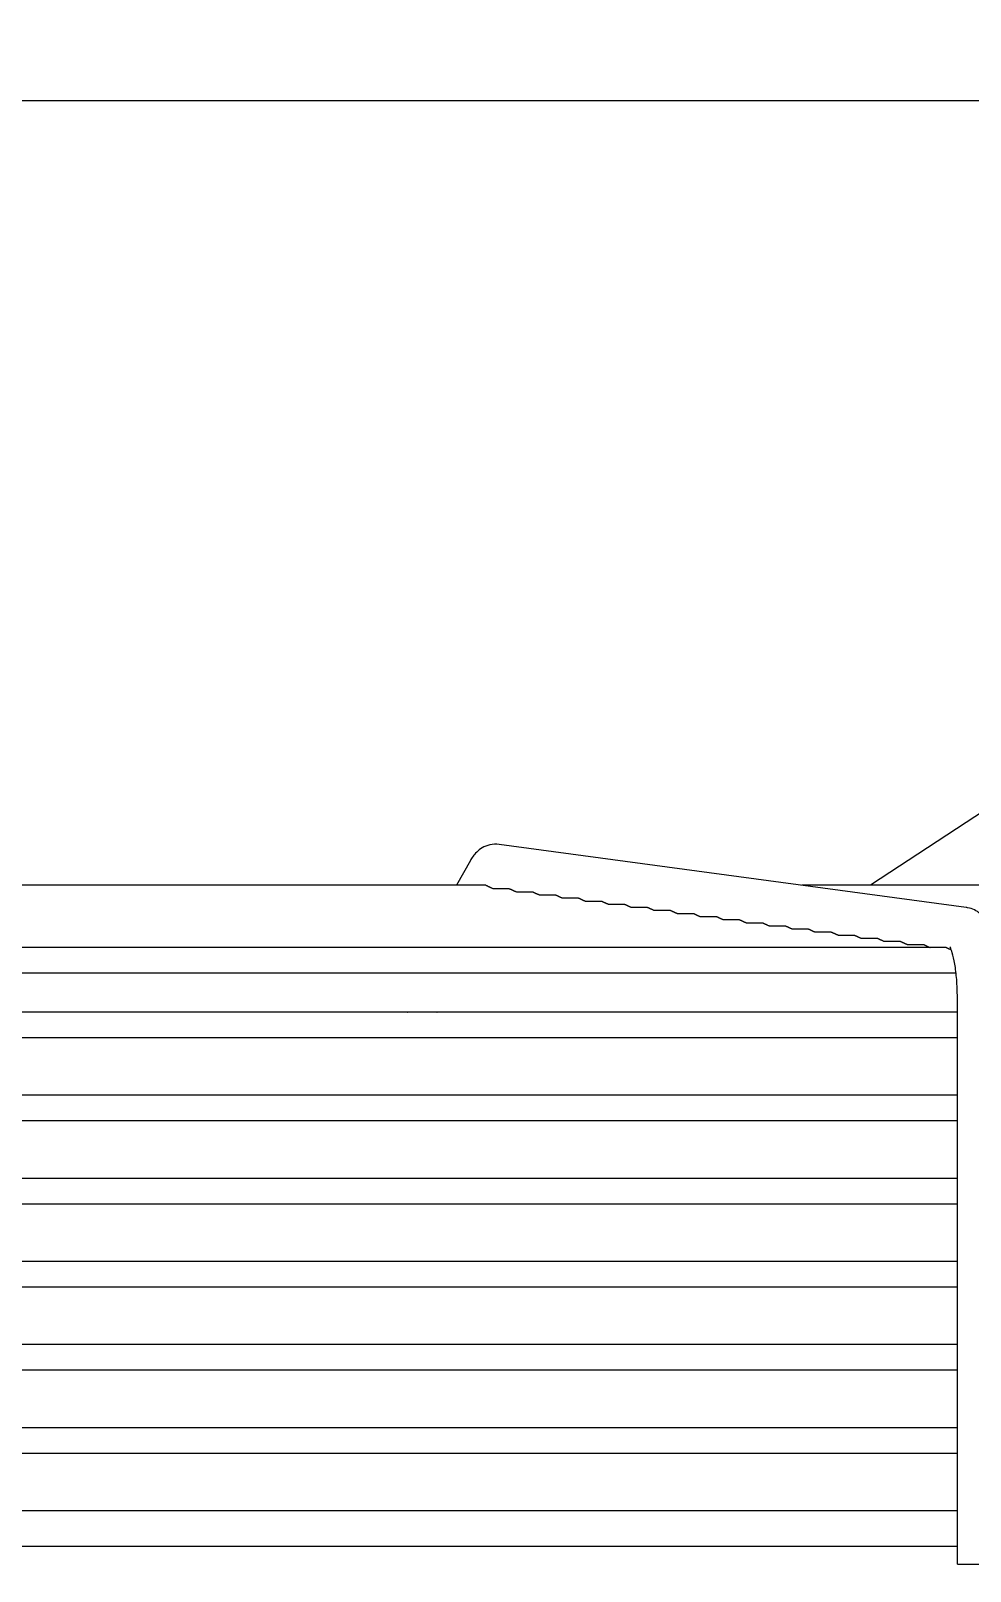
# Model space of a CAD drawing. Header units: millimetres. Extents: x 16200 to 32328, y 19251 to 29476.
# Drawn here: x 16549.08 to 16553.17, y 19604.17 to 19610.88 of the extents above; entities that cross this region are included whole.
import ezdxf

# ---------------------------------------------------------------- set-up
doc = ezdxf.new("R2010")
doc.units = ezdxf.units.MM
doc.header["$LTSCALE"] = 5
doc.layers.add('UNIT', color=6, linetype='Continuous')
doc.styles.add('SUBMITTAL', font='romans.shx', dxfattribs={"width": 0.75})
doc.dimstyles.new('SUBMITTAL', dxfattribs={"dimtxt": 0.09375, "dimasz": 0.09375, "dimexe": 0.03125, "dimexo": 0.0625, "dimgap": 0.0625, "dimtad": 0, "dimdec": 4, "dimzin": 4, "dimdsep": 46, "dimlunit": 4, "dimtxsty": 'SUBMITTAL', "dimcen": 0.09375, "dimclre": 6, "dimadec": 0, "dimazin": 0, "dimtfac": 1, "dimtdec": 0, "dimtofl": 0, "dimtmove": 0, "dimatfit": 3, "dimfxl": 0, "dimfrac": 2, "dimtolj": 1, "dimtzin": 4, "dimarcsym": 0})

msp = doc.modelspace()

# ---------------------------------------------------------------- linework, layer by layer
at = {"layer": 'UNIT'}
for p, q in [((16544.0197, 19610.5774), (16554.099, 19610.5774)), ((16553.6744, 19607.7721), (16552.7374, 19607.1581)), ((16553.1541, 19607.0615), (16551.1187, 19607.3361)), ((16550.9938, 19607.2662), (16550.9339, 19607.1581)), ((16551.0606, 19607.1581), (16547.0581, 19607.1581)), ((16551.0942, 19607.1434), (16551.1625, 19607.1434)), ((16551.1941, 19607.1299), (16551.2628, 19607.1299)), ((16553.9436, 19607.1581), (16552.438, 19607.1581)), ((16551.2943, 19607.1164), (16551.363, 19607.1164)), ((16551.3945, 19607.1029), (16551.4632, 19607.1029)), ((16551.4947, 19607.0894), (16551.5635, 19607.0894)), ((16551.5949, 19607.0759), (16551.6637, 19607.0759)), ((16551.695, 19607.0624), (16551.7639, 19607.0624)), ((16551.7952, 19607.0489), (16551.8641, 19607.0489)), ((16551.8954, 19607.0354), (16551.9643, 19607.0354)), ((16551.9956, 19607.0219), (16552.0646, 19607.0219)), ((16552.0958, 19607.0084), (16552.1648, 19607.0084)), ((16552.196, 19606.9949), (16552.265, 19606.9949)), ((16552.2961, 19606.9814), (16552.3652, 19606.9814)), ((16552.3963, 19606.9679), (16552.4655, 19606.9679)), ((16552.4965, 19606.9544), (16552.5657, 19606.9544)), ((16552.5967, 19606.9409), (16552.6659, 19606.9409)), ((16552.6969, 19606.9274), (16552.7661, 19606.9274)), ((16553.0668, 19606.8869), (16545.0519, 19606.8869)), ((16552.7971, 19606.9139), (16552.8664, 19606.9139)), ((16552.8972, 19606.9004), (16552.9666, 19606.9004)), ((16545.0083, 19606.7767), (16553.1105, 19606.7767)), ((16553.1163, 19604.1995), (16553.1163, 19606.6689)), ((16553.1163, 19606.605), (16545.0024, 19606.605)), ((16552.3377, 19606.6064), (16552.3377, 19606.605)), ((16545.0024, 19606.4948), (16553.1163, 19606.4948)), ((16553.1163, 19606.2428), (16545.0024, 19606.2428)), ((16545.0024, 19606.1326), (16553.1163, 19606.1326)), ((16553.1163, 19605.8806), (16545.0024, 19605.8806)), ((16545.0024, 19605.7704), (16553.1163, 19605.7704)), ((16553.1163, 19605.5184), (16545.0024, 19605.5184)), ((16545.0024, 19605.4081), (16553.1163, 19605.4081)), ((16553.1163, 19605.1562), (16545.0024, 19605.1562)), ((16545.0024, 19605.0459), (16553.1163, 19605.0459)), ((16553.1163, 19604.794), (16545.0024, 19604.794)), ((16545.0024, 19604.6837), (16553.1163, 19604.6837)), ((16553.1163, 19604.4318), (16545.0024, 19604.4318)), ((16545.0024, 19604.2782), (16553.1163, 19604.2782)), ((16553.1163, 19604.1995), (16553.3132, 19604.1995))]:
    msp.add_line(p, q, dxfattribs=at)
for centre, start, end in [((16550.2145, 19606.6132), 353.99009, 355.0051), ((16551.0019, 19606.6132), 184.9949, 186.00991)]:
    msp.add_arc(centre, 0.0787, start, end, dxfattribs=at)
for major_axis, start_param, end_param in [((-0.0861, 0.0478), 1.366612, 1.389255), ((0.0861, -0.0478), 6.024051, 6.046695)]:
    msp.add_ellipse((16550.7758, 19606.6705), major_axis=major_axis, ratio=0.875426, start_param=start_param, end_param=end_param, dxfattribs=at)
for points, knots in [([(16551.1187, 19607.3361), (16551.1054, 19607.3379), (16551.0914, 19607.3372), (16551.0657, 19607.3314), (16551.0543, 19607.3265), (16551.0353, 19607.3152), (16551.0276, 19607.3089), (16551.0148, 19607.2964), (16551.0097, 19607.2903), (16551.0009, 19607.2782), (16550.9972, 19607.2722), (16550.9939, 19607.2663), (16550.9939, 19607.2662), (16550.9938, 19607.2662)], [3.1066861, 3.1066861, 3.1066861, 3.1066861, 3.1999885, 3.1999885, 3.2942363, 3.2942363, 3.388484, 3.388484, 3.4827318, 3.4827318, 3.5769796, 3.5769796, 3.577925, 3.577925, 3.577925, 3.577925]), ([(16551.0606, 19607.1581), (16551.0607, 19607.1581), (16551.0607, 19607.1581), (16551.0607, 19607.1581), (16551.061, 19607.1581), (16551.0612, 19607.1581), (16551.0615, 19607.158), (16551.0618, 19607.1579), (16551.0622, 19607.1579), (16551.0625, 19607.1577), (16551.0629, 19607.1576), (16551.0633, 19607.1575), (16551.0638, 19607.1573), (16551.0642, 19607.1571), (16551.0647, 19607.1569), (16551.0652, 19607.1567), (16551.0657, 19607.1564), (16551.0663, 19607.1562), (16551.0669, 19607.1559), (16551.0675, 19607.1556), (16551.0681, 19607.1553), (16551.0688, 19607.155), (16551.0694, 19607.1546), (16551.0702, 19607.1543), (16551.0709, 19607.1539), (16551.0716, 19607.1535), (16551.0724, 19607.1531), (16551.0733, 19607.1527), (16551.0741, 19607.1523), (16551.075, 19607.1518), (16551.0759, 19607.1514), (16551.0768, 19607.1509), (16551.0778, 19607.1504), (16551.0788, 19607.15), (16551.0798, 19607.1495), (16551.0808, 19607.149), (16551.0819, 19607.1484), (16551.083, 19607.1479), (16551.0842, 19607.1474), (16551.0854, 19607.1469), (16551.0866, 19607.1463), (16551.0879, 19607.1458), (16551.0892, 19607.1453), (16551.0905, 19607.1447), (16551.0919, 19607.1442), (16551.0933, 19607.1437), (16551.0936, 19607.1436), (16551.0939, 19607.1435), (16551.0942, 19607.1434)], [0.4847824, 0.4847824, 0.4847824, 0.4847824, 0.4878049, 0.4878049, 0.4878049, 0.5121951, 0.5121951, 0.5121951, 0.5365854, 0.5365854, 0.5365854, 0.5609756, 0.5609756, 0.5609756, 0.5853659, 0.5853659, 0.5853659, 0.6097561, 0.6097561, 0.6097561, 0.6341463, 0.6341463, 0.6341463, 0.6585366, 0.6585366, 0.6585366, 0.6829268, 0.6829268, 0.6829268, 0.7073171, 0.7073171, 0.7073171, 0.7317073, 0.7317073, 0.7317073, 0.7560976, 0.7560976, 0.7560976, 0.7804878, 0.7804878, 0.7804878, 0.804878, 0.804878, 0.804878, 0.8292683, 0.8292683, 0.8292683, 0.834397, 0.834397, 0.834397, 0.834397]), ([(16551.1625, 19607.1434), (16551.1626, 19607.1434), (16551.1626, 19607.1434), (16551.1626, 19607.1434), (16551.1629, 19607.1433), (16551.1631, 19607.1433), (16551.1634, 19607.1432), (16551.1637, 19607.1432), (16551.164, 19607.1431), (16551.1644, 19607.143), (16551.1648, 19607.1429), (16551.1652, 19607.1427), (16551.1656, 19607.1426), (16551.166, 19607.1424), (16551.1665, 19607.1422), (16551.167, 19607.142), (16551.1675, 19607.1418), (16551.168, 19607.1415), (16551.1686, 19607.1413), (16551.1692, 19607.141), (16551.1698, 19607.1407), (16551.1705, 19607.1404), (16551.1711, 19607.1401), (16551.1718, 19607.1397), (16551.1725, 19607.1394), (16551.1733, 19607.139), (16551.174, 19607.1387), (16551.1748, 19607.1383), (16551.1756, 19607.1379), (16551.1765, 19607.1374), (16551.1774, 19607.137), (16551.1783, 19607.1366), (16551.1792, 19607.1361), (16551.1802, 19607.1357), (16551.1812, 19607.1352), (16551.1822, 19607.1347), (16551.1833, 19607.1343), (16551.1844, 19607.1338), (16551.1855, 19607.1333), (16551.1867, 19607.1328), (16551.1878, 19607.1323), (16551.1891, 19607.1318), (16551.1904, 19607.1313), (16551.1916, 19607.1308), (16551.1928, 19607.1303), (16551.1941, 19607.1299)], [0.4842301, 0.4842301, 0.4842301, 0.4842301, 0.4878049, 0.4878049, 0.4878049, 0.5121951, 0.5121951, 0.5121951, 0.5365854, 0.5365854, 0.5365854, 0.5609756, 0.5609756, 0.5609756, 0.5853659, 0.5853659, 0.5853659, 0.6097561, 0.6097561, 0.6097561, 0.6341463, 0.6341463, 0.6341463, 0.6585366, 0.6585366, 0.6585366, 0.6829268, 0.6829268, 0.6829268, 0.7073171, 0.7073171, 0.7073171, 0.7317073, 0.7317073, 0.7317073, 0.7560976, 0.7560976, 0.7560976, 0.7804878, 0.7804878, 0.7804878, 0.804878, 0.804878, 0.804878, 0.8279727, 0.8279727, 0.8279727, 0.8279727]), ([(16551.2628, 19607.1299), (16551.2628, 19607.1299), (16551.2628, 19607.1299), (16551.2629, 19607.1299), (16551.2631, 19607.1298), (16551.2633, 19607.1298), (16551.2636, 19607.1298), (16551.2639, 19607.1297), (16551.2643, 19607.1296), (16551.2646, 19607.1295), (16551.265, 19607.1294), (16551.2654, 19607.1292), (16551.2658, 19607.1291), (16551.2662, 19607.1289), (16551.2667, 19607.1287), (16551.2672, 19607.1285), (16551.2677, 19607.1283), (16551.2683, 19607.128), (16551.2688, 19607.1278), (16551.2694, 19607.1275), (16551.27, 19607.1272), (16551.2707, 19607.1269), (16551.2713, 19607.1266), (16551.272, 19607.1262), (16551.2728, 19607.1259), (16551.2735, 19607.1255), (16551.2743, 19607.1252), (16551.2751, 19607.1248), (16551.2759, 19607.1244), (16551.2767, 19607.1239), (16551.2776, 19607.1235), (16551.2785, 19607.1231), (16551.2795, 19607.1226), (16551.2804, 19607.1222), (16551.2814, 19607.1217), (16551.2824, 19607.1212), (16551.2835, 19607.1207), (16551.2846, 19607.1203), (16551.2857, 19607.1198), (16551.2869, 19607.1193), (16551.2881, 19607.1188), (16551.2893, 19607.1183), (16551.2906, 19607.1178), (16551.2918, 19607.1173), (16551.293, 19607.1168), (16551.2943, 19607.1164)], [0.4842433, 0.4842433, 0.4842433, 0.4842433, 0.4878049, 0.4878049, 0.4878049, 0.5121951, 0.5121951, 0.5121951, 0.5365854, 0.5365854, 0.5365854, 0.5609756, 0.5609756, 0.5609756, 0.5853659, 0.5853659, 0.5853659, 0.6097561, 0.6097561, 0.6097561, 0.6341463, 0.6341463, 0.6341463, 0.6585366, 0.6585366, 0.6585366, 0.6829268, 0.6829268, 0.6829268, 0.7073171, 0.7073171, 0.7073171, 0.7317073, 0.7317073, 0.7317073, 0.7560976, 0.7560976, 0.7560976, 0.7804878, 0.7804878, 0.7804878, 0.804878, 0.804878, 0.804878, 0.8276206, 0.8276206, 0.8276206, 0.8276206]), ([(16551.363, 19607.1164), (16551.363, 19607.1164), (16551.3631, 19607.1164), (16551.3631, 19607.1164), (16551.3633, 19607.1164), (16551.3636, 19607.1163), (16551.3639, 19607.1163), (16551.3642, 19607.1162), (16551.3645, 19607.1161), (16551.3648, 19607.116), (16551.3652, 19607.1159), (16551.3656, 19607.1157), (16551.366, 19607.1156), (16551.3665, 19607.1154), (16551.3669, 19607.1152), (16551.3674, 19607.115), (16551.368, 19607.1148), (16551.3685, 19607.1145), (16551.3691, 19607.1143), (16551.3697, 19607.114), (16551.3703, 19607.1137), (16551.3709, 19607.1134), (16551.3716, 19607.1131), (16551.3723, 19607.1127), (16551.373, 19607.1124), (16551.3737, 19607.112), (16551.3745, 19607.1116), (16551.3753, 19607.1113), (16551.3761, 19607.1109), (16551.377, 19607.1104), (16551.3779, 19607.11), (16551.3787, 19607.1096), (16551.3797, 19607.1091), (16551.3807, 19607.1087), (16551.3817, 19607.1082), (16551.3827, 19607.1077), (16551.3838, 19607.1072), (16551.3848, 19607.1067), (16551.386, 19607.1063), (16551.3871, 19607.1058), (16551.3883, 19607.1053), (16551.3895, 19607.1047), (16551.3908, 19607.1042), (16551.392, 19607.1038), (16551.3932, 19607.1033), (16551.3945, 19607.1029)], [0.4842566, 0.4842566, 0.4842566, 0.4842566, 0.4878049, 0.4878049, 0.4878049, 0.5121951, 0.5121951, 0.5121951, 0.5365854, 0.5365854, 0.5365854, 0.5609756, 0.5609756, 0.5609756, 0.5853659, 0.5853659, 0.5853659, 0.6097561, 0.6097561, 0.6097561, 0.6341463, 0.6341463, 0.6341463, 0.6585366, 0.6585366, 0.6585366, 0.6829268, 0.6829268, 0.6829268, 0.7073171, 0.7073171, 0.7073171, 0.7317073, 0.7317073, 0.7317073, 0.7560976, 0.7560976, 0.7560976, 0.7804878, 0.7804878, 0.7804878, 0.804878, 0.804878, 0.804878, 0.827268, 0.827268, 0.827268, 0.827268]), ([(16551.4632, 19607.1029), (16551.4633, 19607.1029), (16551.4633, 19607.1029), (16551.4633, 19607.1029), (16551.4635, 19607.1029), (16551.4638, 19607.1028), (16551.4641, 19607.1028), (16551.4644, 19607.1027), (16551.4647, 19607.1026), (16551.4651, 19607.1025), (16551.4654, 19607.1024), (16551.4658, 19607.1022), (16551.4663, 19607.1021), (16551.4667, 19607.1019), (16551.4672, 19607.1017), (16551.4677, 19607.1015), (16551.4682, 19607.1013), (16551.4687, 19607.101), (16551.4693, 19607.1008), (16551.4699, 19607.1005), (16551.4705, 19607.1002), (16551.4711, 19607.0999), (16551.4718, 19607.0996), (16551.4725, 19607.0992), (16551.4732, 19607.0989), (16551.4739, 19607.0985), (16551.4747, 19607.0981), (16551.4755, 19607.0977), (16551.4763, 19607.0973), (16551.4772, 19607.0969), (16551.4781, 19607.0965), (16551.479, 19607.0961), (16551.4799, 19607.0956), (16551.4809, 19607.0952), (16551.4819, 19607.0947), (16551.4829, 19607.0942), (16551.484, 19607.0937), (16551.4851, 19607.0932), (16551.4862, 19607.0927), (16551.4874, 19607.0922), (16551.4886, 19607.0917), (16551.4898, 19607.0912), (16551.4911, 19607.0907), (16551.4922, 19607.0903), (16551.4934, 19607.0898), (16551.4947, 19607.0894)], [0.48427, 0.48427, 0.48427, 0.48427, 0.4878049, 0.4878049, 0.4878049, 0.5121951, 0.5121951, 0.5121951, 0.5365854, 0.5365854, 0.5365854, 0.5609756, 0.5609756, 0.5609756, 0.5853659, 0.5853659, 0.5853659, 0.6097561, 0.6097561, 0.6097561, 0.6341463, 0.6341463, 0.6341463, 0.6585366, 0.6585366, 0.6585366, 0.6829268, 0.6829268, 0.6829268, 0.7073171, 0.7073171, 0.7073171, 0.7317073, 0.7317073, 0.7317073, 0.7560976, 0.7560976, 0.7560976, 0.7804878, 0.7804878, 0.7804878, 0.804878, 0.804878, 0.804878, 0.8269153, 0.8269153, 0.8269153, 0.8269153]), ([(16551.5634, 19607.0894), (16551.5635, 19607.0894), (16551.5635, 19607.0894), (16551.5635, 19607.0894), (16551.5638, 19607.0894), (16551.564, 19607.0893), (16551.5643, 19607.0893), (16551.5646, 19607.0892), (16551.5649, 19607.0891), (16551.5653, 19607.089), (16551.5657, 19607.0889), (16551.5661, 19607.0887), (16551.5665, 19607.0886), (16551.5669, 19607.0884), (16551.5674, 19607.0882), (16551.5679, 19607.088), (16551.5684, 19607.0878), (16551.569, 19607.0875), (16551.5695, 19607.0873), (16551.5701, 19607.087), (16551.5707, 19607.0867), (16551.5714, 19607.0864), (16551.572, 19607.0861), (16551.5727, 19607.0857), (16551.5735, 19607.0854), (16551.5742, 19607.085), (16551.575, 19607.0846), (16551.5758, 19607.0842), (16551.5766, 19607.0838), (16551.5774, 19607.0834), (16551.5783, 19607.083), (16551.5792, 19607.0826), (16551.5802, 19607.0821), (16551.5811, 19607.0816), (16551.5821, 19607.0812), (16551.5832, 19607.0807), (16551.5842, 19607.0802), (16551.5853, 19607.0797), (16551.5864, 19607.0792), (16551.5876, 19607.0787), (16551.5888, 19607.0782), (16551.59, 19607.0777), (16551.5913, 19607.0772), (16551.5924, 19607.0768), (16551.5936, 19607.0763), (16551.5949, 19607.0759)], [0.4842834, 0.4842834, 0.4842834, 0.4842834, 0.4878049, 0.4878049, 0.4878049, 0.5121951, 0.5121951, 0.5121951, 0.5365854, 0.5365854, 0.5365854, 0.5609756, 0.5609756, 0.5609756, 0.5853659, 0.5853659, 0.5853659, 0.6097561, 0.6097561, 0.6097561, 0.6341463, 0.6341463, 0.6341463, 0.6585366, 0.6585366, 0.6585366, 0.6829268, 0.6829268, 0.6829268, 0.7073171, 0.7073171, 0.7073171, 0.7317073, 0.7317073, 0.7317073, 0.7560976, 0.7560976, 0.7560976, 0.7804878, 0.7804878, 0.7804878, 0.804878, 0.804878, 0.804878, 0.8265624, 0.8265624, 0.8265624, 0.8265624]), ([(16551.6637, 19607.0759), (16551.6637, 19607.0759), (16551.6637, 19607.0759), (16551.6638, 19607.0759), (16551.664, 19607.0759), (16551.6642, 19607.0758), (16551.6645, 19607.0758), (16551.6648, 19607.0757), (16551.6652, 19607.0756), (16551.6655, 19607.0755), (16551.6659, 19607.0754), (16551.6663, 19607.0752), (16551.6667, 19607.0751), (16551.6672, 19607.0749), (16551.6676, 19607.0747), (16551.6681, 19607.0745), (16551.6686, 19607.0743), (16551.6692, 19607.074), (16551.6698, 19607.0738), (16551.6703, 19607.0735), (16551.671, 19607.0732), (16551.6716, 19607.0729), (16551.6723, 19607.0726), (16551.673, 19607.0722), (16551.6737, 19607.0719), (16551.6744, 19607.0715), (16551.6752, 19607.0711), (16551.676, 19607.0707), (16551.6768, 19607.0703), (16551.6777, 19607.0699), (16551.6786, 19607.0695), (16551.6794, 19607.0691), (16551.6804, 19607.0686), (16551.6814, 19607.0681), (16551.6824, 19607.0677), (16551.6834, 19607.0672), (16551.6845, 19607.0667), (16551.6856, 19607.0662), (16551.6867, 19607.0657), (16551.6879, 19607.0652), (16551.689, 19607.0647), (16551.6903, 19607.0642), (16551.6916, 19607.0637), (16551.6927, 19607.0633), (16551.6938, 19607.0628), (16551.695, 19607.0624)], [0.484297, 0.484297, 0.484297, 0.484297, 0.4878049, 0.4878049, 0.4878049, 0.5121951, 0.5121951, 0.5121951, 0.5365854, 0.5365854, 0.5365854, 0.5609756, 0.5609756, 0.5609756, 0.5853659, 0.5853659, 0.5853659, 0.6097561, 0.6097561, 0.6097561, 0.6341463, 0.6341463, 0.6341463, 0.6585366, 0.6585366, 0.6585366, 0.6829268, 0.6829268, 0.6829268, 0.7073171, 0.7073171, 0.7073171, 0.7317073, 0.7317073, 0.7317073, 0.7560976, 0.7560976, 0.7560976, 0.7804878, 0.7804878, 0.7804878, 0.804878, 0.804878, 0.804878, 0.8262097, 0.8262097, 0.8262097, 0.8262097]), ([(16551.7639, 19607.0624), (16551.7639, 19607.0624), (16551.764, 19607.0624), (16551.764, 19607.0624), (16551.7642, 19607.0624), (16551.7645, 19607.0623), (16551.7648, 19607.0623), (16551.7651, 19607.0622), (16551.7654, 19607.0621), (16551.7657, 19607.062), (16551.7661, 19607.0619), (16551.7665, 19607.0618), (16551.7669, 19607.0616), (16551.7674, 19607.0614), (16551.7679, 19607.0612), (16551.7684, 19607.061), (16551.7689, 19607.0608), (16551.7694, 19607.0605), (16551.77, 19607.0603), (16551.7706, 19607.06), (16551.7712, 19607.0597), (16551.7718, 19607.0594), (16551.7725, 19607.0591), (16551.7732, 19607.0587), (16551.7739, 19607.0584), (16551.7746, 19607.058), (16551.7754, 19607.0576), (16551.7762, 19607.0572), (16551.777, 19607.0568), (16551.7779, 19607.0564), (16551.7788, 19607.056), (16551.7797, 19607.0555), (16551.7806, 19607.0551), (16551.7816, 19607.0546), (16551.7826, 19607.0542), (16551.7836, 19607.0537), (16551.7847, 19607.0532), (16551.7858, 19607.0527), (16551.7869, 19607.0522), (16551.7881, 19607.0517), (16551.7893, 19607.0512), (16551.7905, 19607.0507), (16551.7918, 19607.0502), (16551.7929, 19607.0497), (16551.794, 19607.0493), (16551.7952, 19607.0489)], [0.4843105, 0.4843105, 0.4843105, 0.4843105, 0.4878049, 0.4878049, 0.4878049, 0.5121951, 0.5121951, 0.5121951, 0.5365854, 0.5365854, 0.5365854, 0.5609756, 0.5609756, 0.5609756, 0.5853659, 0.5853659, 0.5853659, 0.6097561, 0.6097561, 0.6097561, 0.6341463, 0.6341463, 0.6341463, 0.6585366, 0.6585366, 0.6585366, 0.6829268, 0.6829268, 0.6829268, 0.7073171, 0.7073171, 0.7073171, 0.7317073, 0.7317073, 0.7317073, 0.7560976, 0.7560976, 0.7560976, 0.7804878, 0.7804878, 0.7804878, 0.804878, 0.804878, 0.804878, 0.8258572, 0.8258572, 0.8258572, 0.8258572]), ([(16553.3132, 19606.6689), (16553.3132, 19606.7017), (16553.3119, 19606.7345), (16553.3067, 19606.7979), (16553.3028, 19606.8283), (16553.2924, 19606.8852), (16553.286, 19606.9115), (16553.2694, 19606.9601), (16553.2599, 19606.9825), (16553.2361, 19607.0152), (16553.227, 19607.0257), (16553.2009, 19607.0462), (16553.1827, 19607.0562), (16553.1585, 19607.0608), (16553.1563, 19607.0612), (16553.1541, 19607.0615)], [1.570796, 1.570796, 1.570796, 1.570796, 1.877974, 1.877974, 2.185152, 2.185152, 2.49233, 2.49233, 2.799508, 2.799508, 2.940974, 2.940974, 3.091858, 3.091858, 3.106686, 3.106686, 3.106686, 3.106686]), ([(16551.8641, 19607.0489), (16551.8641, 19607.0489), (16551.8642, 19607.0489), (16551.8642, 19607.0489), (16551.8644, 19607.0489), (16551.8647, 19607.0488), (16551.865, 19607.0488), (16551.8653, 19607.0487), (16551.8656, 19607.0486), (16551.866, 19607.0485), (16551.8663, 19607.0484), (16551.8667, 19607.0483), (16551.8672, 19607.0481), (16551.8676, 19607.0479), (16551.8681, 19607.0477), (16551.8686, 19607.0475), (16551.8691, 19607.0473), (16551.8696, 19607.047), (16551.8702, 19607.0468), (16551.8708, 19607.0465), (16551.8714, 19607.0462), (16551.8721, 19607.0459), (16551.8727, 19607.0456), (16551.8734, 19607.0452), (16551.8741, 19607.0449), (16551.8749, 19607.0445), (16551.8756, 19607.0441), (16551.8765, 19607.0437), (16551.8773, 19607.0433), (16551.8781, 19607.0429), (16551.879, 19607.0425), (16551.8799, 19607.042), (16551.8808, 19607.0416), (16551.8818, 19607.0411), (16551.8828, 19607.0407), (16551.8839, 19607.0402), (16551.8849, 19607.0397), (16551.886, 19607.0392), (16551.8871, 19607.0387), (16551.8883, 19607.0382), (16551.8895, 19607.0377), (16551.8907, 19607.0372), (16551.892, 19607.0367), (16551.8931, 19607.0362), (16551.8942, 19607.0358), (16551.8954, 19607.0354)], [0.484326, 0.484326, 0.484326, 0.484326, 0.4878049, 0.4878049, 0.4878049, 0.5121951, 0.5121951, 0.5121951, 0.5365854, 0.5365854, 0.5365854, 0.5609756, 0.5609756, 0.5609756, 0.5853659, 0.5853659, 0.5853659, 0.6097561, 0.6097561, 0.6097561, 0.6341463, 0.6341463, 0.6341463, 0.6585366, 0.6585366, 0.6585366, 0.6829268, 0.6829268, 0.6829268, 0.7073171, 0.7073171, 0.7073171, 0.7317073, 0.7317073, 0.7317073, 0.7560976, 0.7560976, 0.7560976, 0.7804878, 0.7804878, 0.7804878, 0.804878, 0.804878, 0.804878, 0.8255542, 0.8255542, 0.8255542, 0.8255542]), ([(16551.9643, 19607.0354), (16551.9644, 19607.0354), (16551.9644, 19607.0354), (16551.9644, 19607.0354), (16551.9647, 19607.0354), (16551.9649, 19607.0353), (16551.9652, 19607.0353), (16551.9655, 19607.0352), (16551.9658, 19607.0351), (16551.9662, 19607.035), (16551.9666, 19607.0349), (16551.967, 19607.0348), (16551.9674, 19607.0346), (16551.9678, 19607.0344), (16551.9683, 19607.0342), (16551.9688, 19607.034), (16551.9693, 19607.0338), (16551.9699, 19607.0335), (16551.9704, 19607.0333), (16551.971, 19607.033), (16551.9716, 19607.0327), (16551.9723, 19607.0324), (16551.9729, 19607.0321), (16551.9736, 19607.0317), (16551.9744, 19607.0314), (16551.9751, 19607.031), (16551.9759, 19607.0306), (16551.9767, 19607.0302), (16551.9775, 19607.0298), (16551.9784, 19607.0294), (16551.9792, 19607.029), (16551.9801, 19607.0285), (16551.9811, 19607.0281), (16551.9821, 19607.0276), (16551.9831, 19607.0271), (16551.9841, 19607.0267), (16551.9852, 19607.0262), (16551.9863, 19607.0257), (16551.9874, 19607.0252), (16551.9886, 19607.0247), (16551.9897, 19607.0242), (16551.991, 19607.0237), (16551.9923, 19607.0232), (16551.9933, 19607.0227), (16551.9944, 19607.0223), (16551.9956, 19607.0219)], [0.48434, 0.48434, 0.48434, 0.48434, 0.4878049, 0.4878049, 0.4878049, 0.5121951, 0.5121951, 0.5121951, 0.5365854, 0.5365854, 0.5365854, 0.5609756, 0.5609756, 0.5609756, 0.5853659, 0.5853659, 0.5853659, 0.6097561, 0.6097561, 0.6097561, 0.6341463, 0.6341463, 0.6341463, 0.6585366, 0.6585366, 0.6585366, 0.6829268, 0.6829268, 0.6829268, 0.7073171, 0.7073171, 0.7073171, 0.7317073, 0.7317073, 0.7317073, 0.7560976, 0.7560976, 0.7560976, 0.7804878, 0.7804878, 0.7804878, 0.804878, 0.804878, 0.804878, 0.8252026, 0.8252026, 0.8252026, 0.8252026]), ([(16552.0646, 19607.0219), (16552.0646, 19607.0219), (16552.0646, 19607.0219), (16552.0647, 19607.0219), (16552.0649, 19607.0219), (16552.0651, 19607.0218), (16552.0654, 19607.0218), (16552.0657, 19607.0217), (16552.0661, 19607.0216), (16552.0664, 19607.0215), (16552.0668, 19607.0214), (16552.0672, 19607.0213), (16552.0676, 19607.0211), (16552.0681, 19607.0209), (16552.0685, 19607.0207), (16552.069, 19607.0205), (16552.0695, 19607.0203), (16552.0701, 19607.02), (16552.0707, 19607.0198), (16552.0713, 19607.0195), (16552.0719, 19607.0192), (16552.0725, 19607.0189), (16552.0732, 19607.0186), (16552.0739, 19607.0182), (16552.0746, 19607.0179), (16552.0753, 19607.0175), (16552.0761, 19607.0171), (16552.0769, 19607.0167), (16552.0777, 19607.0163), (16552.0786, 19607.0159), (16552.0795, 19607.0155), (16552.0804, 19607.015), (16552.0813, 19607.0146), (16552.0823, 19607.0141), (16552.0833, 19607.0136), (16552.0843, 19607.0132), (16552.0854, 19607.0127), (16552.0865, 19607.0122), (16552.0876, 19607.0117), (16552.0888, 19607.0112), (16552.09, 19607.0107), (16552.0912, 19607.0102), (16552.0925, 19607.0096), (16552.0936, 19607.0092), (16552.0946, 19607.0088), (16552.0958, 19607.0084)], [0.484354, 0.484354, 0.484354, 0.484354, 0.4878049, 0.4878049, 0.4878049, 0.5121951, 0.5121951, 0.5121951, 0.5365854, 0.5365854, 0.5365854, 0.5609756, 0.5609756, 0.5609756, 0.5853659, 0.5853659, 0.5853659, 0.6097561, 0.6097561, 0.6097561, 0.6341463, 0.6341463, 0.6341463, 0.6585366, 0.6585366, 0.6585366, 0.6829268, 0.6829268, 0.6829268, 0.7073171, 0.7073171, 0.7073171, 0.7317073, 0.7317073, 0.7317073, 0.7560976, 0.7560976, 0.7560976, 0.7804878, 0.7804878, 0.7804878, 0.804878, 0.804878, 0.804878, 0.8248515, 0.8248515, 0.8248515, 0.8248515]), ([(16552.1648, 19607.0084), (16552.1648, 19607.0084), (16552.1648, 19607.0084), (16552.1649, 19607.0084), (16552.1651, 19607.0084), (16552.1654, 19607.0084), (16552.1657, 19607.0083), (16552.166, 19607.0082), (16552.1663, 19607.0081), (16552.1666, 19607.008), (16552.167, 19607.0079), (16552.1674, 19607.0078), (16552.1678, 19607.0076), (16552.1683, 19607.0074), (16552.1688, 19607.0072), (16552.1693, 19607.007), (16552.1698, 19607.0068), (16552.1703, 19607.0065), (16552.1709, 19607.0063), (16552.1715, 19607.006), (16552.1721, 19607.0057), (16552.1728, 19607.0054), (16552.1734, 19607.0051), (16552.1741, 19607.0047), (16552.1748, 19607.0044), (16552.1756, 19607.004), (16552.1763, 19607.0036), (16552.1771, 19607.0032), (16552.178, 19607.0028), (16552.1788, 19607.0024), (16552.1797, 19607.002), (16552.1806, 19607.0015), (16552.1816, 19607.0011), (16552.1825, 19607.0006), (16552.1835, 19607.0001), (16552.1846, 19606.9996), (16552.1856, 19606.9992), (16552.1867, 19606.9987), (16552.1879, 19606.9982), (16552.189, 19606.9977), (16552.1902, 19606.9971), (16552.1915, 19606.9966), (16552.1927, 19606.9961), (16552.1938, 19606.9957), (16552.1949, 19606.9953), (16552.196, 19606.9949)], [0.484368, 0.484368, 0.484368, 0.484368, 0.4878049, 0.4878049, 0.4878049, 0.5121951, 0.5121951, 0.5121951, 0.5365854, 0.5365854, 0.5365854, 0.5609756, 0.5609756, 0.5609756, 0.5853659, 0.5853659, 0.5853659, 0.6097561, 0.6097561, 0.6097561, 0.6341463, 0.6341463, 0.6341463, 0.6585366, 0.6585366, 0.6585366, 0.6829268, 0.6829268, 0.6829268, 0.7073171, 0.7073171, 0.7073171, 0.7317073, 0.7317073, 0.7317073, 0.7560976, 0.7560976, 0.7560976, 0.7804878, 0.7804878, 0.7804878, 0.804878, 0.804878, 0.804878, 0.824501, 0.824501, 0.824501, 0.824501]), ([(16552.265, 19606.9949), (16552.265, 19606.9949), (16552.2651, 19606.9949), (16552.2651, 19606.9949), (16552.2653, 19606.9949), (16552.2656, 19606.9949), (16552.2659, 19606.9948), (16552.2662, 19606.9947), (16552.2665, 19606.9946), (16552.2669, 19606.9945), (16552.2672, 19606.9944), (16552.2676, 19606.9943), (16552.2681, 19606.9941), (16552.2685, 19606.9939), (16552.269, 19606.9937), (16552.2695, 19606.9935), (16552.27, 19606.9933), (16552.2705, 19606.993), (16552.2711, 19606.9928), (16552.2717, 19606.9925), (16552.2723, 19606.9922), (16552.273, 19606.9919), (16552.2736, 19606.9916), (16552.2743, 19606.9912), (16552.2751, 19606.9909), (16552.2758, 19606.9905), (16552.2766, 19606.9901), (16552.2774, 19606.9897), (16552.2782, 19606.9893), (16552.279, 19606.9889), (16552.2799, 19606.9885), (16552.2808, 19606.988), (16552.2818, 19606.9876), (16552.2828, 19606.9871), (16552.2838, 19606.9866), (16552.2848, 19606.9861), (16552.2859, 19606.9856), (16552.287, 19606.9852), (16552.2881, 19606.9847), (16552.2893, 19606.9841), (16552.2905, 19606.9836), (16552.2917, 19606.9831), (16552.293, 19606.9826), (16552.294, 19606.9822), (16552.2951, 19606.9818), (16552.2961, 19606.9814)], [0.484382, 0.484382, 0.484382, 0.484382, 0.4878049, 0.4878049, 0.4878049, 0.5121951, 0.5121951, 0.5121951, 0.5365854, 0.5365854, 0.5365854, 0.5609756, 0.5609756, 0.5609756, 0.5853659, 0.5853659, 0.5853659, 0.6097561, 0.6097561, 0.6097561, 0.6341463, 0.6341463, 0.6341463, 0.6585366, 0.6585366, 0.6585366, 0.6829268, 0.6829268, 0.6829268, 0.7073171, 0.7073171, 0.7073171, 0.7317073, 0.7317073, 0.7317073, 0.7560976, 0.7560976, 0.7560976, 0.7804878, 0.7804878, 0.7804878, 0.804878, 0.804878, 0.804878, 0.8241512, 0.8241512, 0.8241512, 0.8241512]), ([(16552.3652, 19606.9814), (16552.3653, 19606.9814), (16552.3653, 19606.9814), (16552.3653, 19606.9814), (16552.3656, 19606.9814), (16552.3658, 19606.9814), (16552.3661, 19606.9813), (16552.3664, 19606.9812), (16552.3667, 19606.9811), (16552.3671, 19606.981), (16552.3675, 19606.9809), (16552.3679, 19606.9808), (16552.3683, 19606.9806), (16552.3687, 19606.9804), (16552.3692, 19606.9802), (16552.3697, 19606.98), (16552.3702, 19606.9798), (16552.3708, 19606.9795), (16552.3714, 19606.9793), (16552.3719, 19606.979), (16552.3726, 19606.9787), (16552.3732, 19606.9784), (16552.3739, 19606.9781), (16552.3746, 19606.9777), (16552.3753, 19606.9774), (16552.376, 19606.977), (16552.3768, 19606.9766), (16552.3776, 19606.9762), (16552.3784, 19606.9758), (16552.3793, 19606.9754), (16552.3802, 19606.975), (16552.3811, 19606.9745), (16552.382, 19606.9741), (16552.383, 19606.9736), (16552.384, 19606.9731), (16552.385, 19606.9726), (16552.3861, 19606.9721), (16552.3872, 19606.9716), (16552.3883, 19606.9711), (16552.3895, 19606.9706), (16552.3907, 19606.9701), (16552.3919, 19606.9696), (16552.3932, 19606.9691), (16552.3942, 19606.9687), (16552.3953, 19606.9683), (16552.3963, 19606.9679)], [0.484396, 0.484396, 0.484396, 0.484396, 0.4878049, 0.4878049, 0.4878049, 0.5121951, 0.5121951, 0.5121951, 0.5365854, 0.5365854, 0.5365854, 0.5609756, 0.5609756, 0.5609756, 0.5853659, 0.5853659, 0.5853659, 0.6097561, 0.6097561, 0.6097561, 0.6341463, 0.6341463, 0.6341463, 0.6585366, 0.6585366, 0.6585366, 0.6829268, 0.6829268, 0.6829268, 0.7073171, 0.7073171, 0.7073171, 0.7317073, 0.7317073, 0.7317073, 0.7560976, 0.7560976, 0.7560976, 0.7804878, 0.7804878, 0.7804878, 0.804878, 0.804878, 0.804878, 0.823802, 0.823802, 0.823802, 0.823802]), ([(16552.4655, 19606.9679), (16552.4655, 19606.9679), (16552.4655, 19606.9679), (16552.4656, 19606.9679), (16552.4658, 19606.9679), (16552.466, 19606.9679), (16552.4663, 19606.9678), (16552.4666, 19606.9677), (16552.467, 19606.9677), (16552.4673, 19606.9675), (16552.4677, 19606.9674), (16552.4681, 19606.9673), (16552.4685, 19606.9671), (16552.469, 19606.9669), (16552.4694, 19606.9667), (16552.4699, 19606.9665), (16552.4705, 19606.9663), (16552.471, 19606.966), (16552.4716, 19606.9658), (16552.4722, 19606.9655), (16552.4728, 19606.9652), (16552.4734, 19606.9649), (16552.4741, 19606.9646), (16552.4748, 19606.9642), (16552.4755, 19606.9639), (16552.4763, 19606.9635), (16552.477, 19606.9631), (16552.4778, 19606.9627), (16552.4787, 19606.9623), (16552.4795, 19606.9619), (16552.4804, 19606.9614), (16552.4813, 19606.961), (16552.4823, 19606.9605), (16552.4832, 19606.9601), (16552.4842, 19606.9596), (16552.4853, 19606.9591), (16552.4864, 19606.9586), (16552.4874, 19606.9581), (16552.4886, 19606.9576), (16552.4898, 19606.9571), (16552.4909, 19606.9566), (16552.4922, 19606.9561), (16552.4935, 19606.9556), (16552.4945, 19606.9552), (16552.4955, 19606.9548), (16552.4965, 19606.9544)], [0.48441, 0.48441, 0.48441, 0.48441, 0.4878049, 0.4878049, 0.4878049, 0.5121951, 0.5121951, 0.5121951, 0.5365854, 0.5365854, 0.5365854, 0.5609756, 0.5609756, 0.5609756, 0.5853659, 0.5853659, 0.5853659, 0.6097561, 0.6097561, 0.6097561, 0.6341463, 0.6341463, 0.6341463, 0.6585366, 0.6585366, 0.6585366, 0.6829268, 0.6829268, 0.6829268, 0.7073171, 0.7073171, 0.7073171, 0.7317073, 0.7317073, 0.7317073, 0.7560976, 0.7560976, 0.7560976, 0.7804878, 0.7804878, 0.7804878, 0.804878, 0.804878, 0.804878, 0.8234536, 0.8234536, 0.8234536, 0.8234536]), ([(16552.5657, 19606.9544), (16552.5657, 19606.9544), (16552.5657, 19606.9544), (16552.5658, 19606.9544), (16552.566, 19606.9544), (16552.5663, 19606.9544), (16552.5666, 19606.9543), (16552.5668, 19606.9542), (16552.5672, 19606.9542), (16552.5675, 19606.954), (16552.5679, 19606.9539), (16552.5683, 19606.9538), (16552.5688, 19606.9536), (16552.5692, 19606.9534), (16552.5697, 19606.9532), (16552.5702, 19606.953), (16552.5707, 19606.9528), (16552.5712, 19606.9526), (16552.5718, 19606.9523), (16552.5724, 19606.952), (16552.573, 19606.9517), (16552.5737, 19606.9514), (16552.5743, 19606.9511), (16552.575, 19606.9507), (16552.5758, 19606.9504), (16552.5765, 19606.95), (16552.5773, 19606.9496), (16552.5781, 19606.9492), (16552.5789, 19606.9488), (16552.5797, 19606.9484), (16552.5806, 19606.9479), (16552.5815, 19606.9475), (16552.5825, 19606.947), (16552.5835, 19606.9466), (16552.5845, 19606.9461), (16552.5855, 19606.9456), (16552.5866, 19606.9451), (16552.5877, 19606.9446), (16552.5888, 19606.9441), (16552.59, 19606.9436), (16552.5912, 19606.9431), (16552.5924, 19606.9426), (16552.5937, 19606.9421), (16552.5947, 19606.9417), (16552.5957, 19606.9413), (16552.5967, 19606.9409)], [0.4844239, 0.4844239, 0.4844239, 0.4844239, 0.4878049, 0.4878049, 0.4878049, 0.5121951, 0.5121951, 0.5121951, 0.5365854, 0.5365854, 0.5365854, 0.5609756, 0.5609756, 0.5609756, 0.5853659, 0.5853659, 0.5853659, 0.6097561, 0.6097561, 0.6097561, 0.6341463, 0.6341463, 0.6341463, 0.6585366, 0.6585366, 0.6585366, 0.6829268, 0.6829268, 0.6829268, 0.7073171, 0.7073171, 0.7073171, 0.7317073, 0.7317073, 0.7317073, 0.7560976, 0.7560976, 0.7560976, 0.7804878, 0.7804878, 0.7804878, 0.804878, 0.804878, 0.804878, 0.823106, 0.823106, 0.823106, 0.823106]), ([(16552.6659, 19606.9409), (16552.6659, 19606.9409), (16552.666, 19606.9409), (16552.666, 19606.9409), (16552.6662, 19606.9409), (16552.6665, 19606.9409), (16552.6668, 19606.9408), (16552.6671, 19606.9407), (16552.6674, 19606.9407), (16552.6678, 19606.9405), (16552.6681, 19606.9404), (16552.6685, 19606.9403), (16552.669, 19606.9401), (16552.6694, 19606.9399), (16552.6699, 19606.9397), (16552.6704, 19606.9395), (16552.6709, 19606.9393), (16552.6715, 19606.9391), (16552.672, 19606.9388), (16552.6726, 19606.9385), (16552.6732, 19606.9382), (16552.6739, 19606.9379), (16552.6746, 19606.9376), (16552.6753, 19606.9372), (16552.676, 19606.9369), (16552.6767, 19606.9365), (16552.6775, 19606.9361), (16552.6783, 19606.9357), (16552.6791, 19606.9353), (16552.68, 19606.9349), (16552.6809, 19606.9344), (16552.6818, 19606.934), (16552.6827, 19606.9335), (16552.6837, 19606.9331), (16552.6847, 19606.9326), (16552.6857, 19606.9321), (16552.6868, 19606.9316), (16552.6879, 19606.9311), (16552.6891, 19606.9306), (16552.6902, 19606.9301), (16552.6914, 19606.9296), (16552.6927, 19606.9291), (16552.694, 19606.9286), (16552.6949, 19606.9282), (16552.6959, 19606.9278), (16552.6969, 19606.9274)], [0.4844379, 0.4844379, 0.4844379, 0.4844379, 0.4878049, 0.4878049, 0.4878049, 0.5121951, 0.5121951, 0.5121951, 0.5365854, 0.5365854, 0.5365854, 0.5609756, 0.5609756, 0.5609756, 0.5853659, 0.5853659, 0.5853659, 0.6097561, 0.6097561, 0.6097561, 0.6341463, 0.6341463, 0.6341463, 0.6585366, 0.6585366, 0.6585366, 0.6829268, 0.6829268, 0.6829268, 0.7073171, 0.7073171, 0.7073171, 0.7317073, 0.7317073, 0.7317073, 0.7560976, 0.7560976, 0.7560976, 0.7804878, 0.7804878, 0.7804878, 0.804878, 0.804878, 0.804878, 0.8227592, 0.8227592, 0.8227592, 0.8227592]), ([(16552.7661, 19606.9274), (16552.7662, 19606.9274), (16552.7662, 19606.9274), (16552.7662, 19606.9274), (16552.7664, 19606.9274), (16552.7667, 19606.9274), (16552.767, 19606.9273), (16552.7673, 19606.9273), (16552.7676, 19606.9272), (16552.768, 19606.927), (16552.7684, 19606.9269), (16552.7688, 19606.9268), (16552.7692, 19606.9266), (16552.7696, 19606.9264), (16552.7701, 19606.9262), (16552.7706, 19606.926), (16552.7711, 19606.9258), (16552.7717, 19606.9256), (16552.7723, 19606.9253), (16552.7729, 19606.925), (16552.7735, 19606.9247), (16552.7741, 19606.9244), (16552.7748, 19606.9241), (16552.7755, 19606.9237), (16552.7762, 19606.9234), (16552.777, 19606.923), (16552.7777, 19606.9226), (16552.7785, 19606.9222), (16552.7794, 19606.9218), (16552.7802, 19606.9214), (16552.7811, 19606.9209), (16552.782, 19606.9205), (16552.783, 19606.92), (16552.784, 19606.9196), (16552.7849, 19606.9191), (16552.786, 19606.9186), (16552.7871, 19606.9181), (16552.7882, 19606.9176), (16552.7893, 19606.9171), (16552.7905, 19606.9166), (16552.7917, 19606.9161), (16552.7929, 19606.9156), (16552.7942, 19606.915), (16552.7951, 19606.9147), (16552.7961, 19606.9143), (16552.7971, 19606.9139)], [0.4844518, 0.4844518, 0.4844518, 0.4844518, 0.4878049, 0.4878049, 0.4878049, 0.5121951, 0.5121951, 0.5121951, 0.5365854, 0.5365854, 0.5365854, 0.5609756, 0.5609756, 0.5609756, 0.5853659, 0.5853659, 0.5853659, 0.6097561, 0.6097561, 0.6097561, 0.6341463, 0.6341463, 0.6341463, 0.6585366, 0.6585366, 0.6585366, 0.6829268, 0.6829268, 0.6829268, 0.7073171, 0.7073171, 0.7073171, 0.7317073, 0.7317073, 0.7317073, 0.7560976, 0.7560976, 0.7560976, 0.7804878, 0.7804878, 0.7804878, 0.804878, 0.804878, 0.804878, 0.8224133, 0.8224133, 0.8224133, 0.8224133]), ([(16552.8664, 19606.9139), (16552.8664, 19606.9139), (16552.8664, 19606.9139), (16552.8664, 19606.9139), (16552.8667, 19606.9139), (16552.8669, 19606.9139), (16552.8672, 19606.9138), (16552.8675, 19606.9138), (16552.8679, 19606.9137), (16552.8682, 19606.9136), (16552.8686, 19606.9134), (16552.869, 19606.9133), (16552.8694, 19606.9131), (16552.8699, 19606.9129), (16552.8703, 19606.9128), (16552.8709, 19606.9125), (16552.8714, 19606.9123), (16552.8719, 19606.9121), (16552.8725, 19606.9118), (16552.8731, 19606.9115), (16552.8737, 19606.9112), (16552.8744, 19606.9109), (16552.875, 19606.9106), (16552.8757, 19606.9102), (16552.8764, 19606.9099), (16552.8772, 19606.9095), (16552.878, 19606.9091), (16552.8788, 19606.9087), (16552.8796, 19606.9083), (16552.8804, 19606.9079), (16552.8814, 19606.9074), (16552.8823, 19606.907), (16552.8832, 19606.9065), (16552.8842, 19606.906), (16552.8852, 19606.9056), (16552.8862, 19606.9051), (16552.8873, 19606.9046), (16552.8884, 19606.9041), (16552.8895, 19606.9036), (16552.8907, 19606.9031), (16552.8919, 19606.9026), (16552.8931, 19606.902), (16552.8944, 19606.9015), (16552.8954, 19606.9012), (16552.8963, 19606.9008), (16552.8972, 19606.9004)], [0.4844658, 0.4844658, 0.4844658, 0.4844658, 0.4878049, 0.4878049, 0.4878049, 0.5121951, 0.5121951, 0.5121951, 0.5365854, 0.5365854, 0.5365854, 0.5609756, 0.5609756, 0.5609756, 0.5853659, 0.5853659, 0.5853659, 0.6097561, 0.6097561, 0.6097561, 0.6341463, 0.6341463, 0.6341463, 0.6585366, 0.6585366, 0.6585366, 0.6829268, 0.6829268, 0.6829268, 0.7073171, 0.7073171, 0.7073171, 0.7317073, 0.7317073, 0.7317073, 0.7560976, 0.7560976, 0.7560976, 0.7804878, 0.7804878, 0.7804878, 0.804878, 0.804878, 0.804878, 0.8220682, 0.8220682, 0.8220682, 0.8220682]), ([(16552.9666, 19606.9004), (16552.9666, 19606.9004), (16552.9666, 19606.9004), (16552.9667, 19606.9004), (16552.9669, 19606.9004), (16552.9672, 19606.9004), (16552.9675, 19606.9003), (16552.9677, 19606.9003), (16552.9681, 19606.9002), (16552.9684, 19606.9001), (16552.9688, 19606.8999), (16552.9692, 19606.8998), (16552.9697, 19606.8996), (16552.9701, 19606.8995), (16552.9706, 19606.8993), (16552.9711, 19606.899), (16552.9716, 19606.8988), (16552.9721, 19606.8986), (16552.9727, 19606.8983), (16552.9733, 19606.898), (16552.9739, 19606.8977), (16552.9746, 19606.8974), (16552.9752, 19606.8971), (16552.9759, 19606.8967), (16552.9767, 19606.8964), (16552.9774, 19606.896), (16552.9782, 19606.8956), (16552.979, 19606.8952), (16552.9798, 19606.8948), (16552.9807, 19606.8944), (16552.9816, 19606.8939), (16552.9825, 19606.8935), (16552.9834, 19606.893), (16552.9844, 19606.8925), (16552.9854, 19606.8921), (16552.9865, 19606.8916), (16552.9875, 19606.8911), (16552.9886, 19606.8906), (16552.9898, 19606.8901), (16552.991, 19606.8896), (16552.9921, 19606.889), (16552.9934, 19606.8885), (16552.9947, 19606.888), (16552.9956, 19606.8876), (16552.9965, 19606.8873), (16552.9974, 19606.8869)], [0.4844797, 0.4844797, 0.4844797, 0.4844797, 0.4878049, 0.4878049, 0.4878049, 0.5121951, 0.5121951, 0.5121951, 0.5365854, 0.5365854, 0.5365854, 0.5609756, 0.5609756, 0.5609756, 0.5853659, 0.5853659, 0.5853659, 0.6097561, 0.6097561, 0.6097561, 0.6341463, 0.6341463, 0.6341463, 0.6585366, 0.6585366, 0.6585366, 0.6829268, 0.6829268, 0.6829268, 0.7073171, 0.7073171, 0.7073171, 0.7317073, 0.7317073, 0.7317073, 0.7560976, 0.7560976, 0.7560976, 0.7804878, 0.7804878, 0.7804878, 0.804878, 0.804878, 0.804878, 0.8217241, 0.8217241, 0.8217241, 0.8217241]), ([(16553.0668, 19606.8869), (16553.0668, 19606.8869), (16553.0669, 19606.8869), (16553.0669, 19606.8869), (16553.0671, 19606.8869), (16553.0674, 19606.8869), (16553.0677, 19606.8868), (16553.068, 19606.8868), (16553.0683, 19606.8867), (16553.0687, 19606.8866), (16553.069, 19606.8864), (16553.0694, 19606.8863), (16553.0699, 19606.8861), (16553.0703, 19606.886), (16553.0708, 19606.8858), (16553.0713, 19606.8855), (16553.0718, 19606.8853), (16553.0724, 19606.8851), (16553.073, 19606.8848), (16553.0735, 19606.8845), (16553.0742, 19606.8842), (16553.0748, 19606.8839), (16553.0755, 19606.8836), (16553.0762, 19606.8832), (16553.0769, 19606.8829), (16553.0776, 19606.8825), (16553.0784, 19606.8821), (16553.0792, 19606.8817), (16553.0801, 19606.8813), (16553.0809, 19606.8809), (16553.0818, 19606.8804), (16553.0827, 19606.88), (16553.0837, 19606.8795), (16553.0847, 19606.879), (16553.0857, 19606.8786), (16553.0867, 19606.8781), (16553.0878, 19606.8776), (16553.0884, 19606.8773), (16553.0891, 19606.877), (16553.0898, 19606.8766)], [0.4844942, 0.4844942, 0.4844942, 0.4844942, 0.4878049, 0.4878049, 0.4878049, 0.5121951, 0.5121951, 0.5121951, 0.5365854, 0.5365854, 0.5365854, 0.5609756, 0.5609756, 0.5609756, 0.5853659, 0.5853659, 0.5853659, 0.6097561, 0.6097561, 0.6097561, 0.6341463, 0.6341463, 0.6341463, 0.6585366, 0.6585366, 0.6585366, 0.6829268, 0.6829268, 0.6829268, 0.7073171, 0.7073171, 0.7073171, 0.7317073, 0.7317073, 0.7317073, 0.7560976, 0.7560976, 0.7560976, 0.7708389, 0.7708389, 0.7708389, 0.7708389]), ([(16553.1163, 19606.6689), (16553.1163, 19606.6953), (16553.1153, 19606.7217), (16553.1114, 19606.7713), (16553.1086, 19606.7945), (16553.1018, 19606.8339), (16553.098, 19606.8505), (16553.091, 19606.8741), (16553.0878, 19606.8822), (16553.0847, 19606.8884), (16553.0841, 19606.8895), (16553.0841, 19606.8895)], [1.570796, 1.570796, 1.570796, 1.570796, 1.864819, 1.864819, 2.15372, 2.15372, 2.423663, 2.423663, 2.651375, 2.651375, 2.761758, 2.761758, 2.761758, 2.761758])]:
    msp.add_open_spline(points, degree=3, knots=knots, dxfattribs=at)

# ---------------------------------------------------------------- leaders
msp.add_leader([(16525.2386, 19600.7667), (16531.9711, 19614.846), (16608.4416, 19614.846)], dimstyle='SUBMITTAL', override={"dimscale": 36, "dimarcsym": 1}, dxfattribs=at)

doc.saveas('drawing.dxf')
